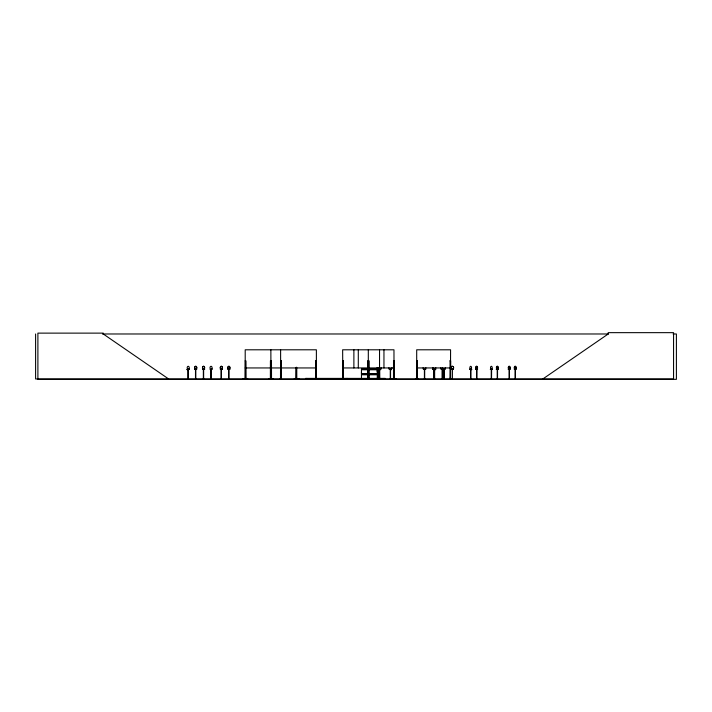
<?xml version="1.0" encoding="UTF-8"?>
<svg xmlns="http://www.w3.org/2000/svg" width="712" height="712" viewBox="0 0 712 712"><rect width="100%" height="100%" fill="white"/><g stroke="black" fill="none" stroke-linecap="round" stroke-linejoin="round"><path stroke-width="1.07" d="M368.718 373.925L361.474 373.925L361.482 371.842M377.271 371.842L377.271 369.75L368.941 369.75M339.366 378.624L346.166 378.597M365.025 378.953L371.833 378.873M242.81 378.873L247.625 378.588L242.783 378.918M247.598 378.615L242.81 378.615M268.469 378.909L273.435 378.909M415.416 378.909L417.837 378.597M279.834 378.918L281.285 378.49M279.878 378.615L281.089 378.597M281.062 378.909L281.178 360.824M368.941 374.761L377.28 374.761L377.28 378.784L361.447 378.953M368.772 378.793L368.745 360.824M542.847 378.962L608.208 333.981L608.208 332.655L673.561 332.655L673.561 378.962L35.6 378.962L35.6 333.981M368.282 378.303L368.611 378.962L368.611 378.303M368.282 378.962L368.478 360.824M271.067 378.303L271.228 378.962M271.032 378.962L271.032 360.824L270.427 360.824L270.382 378.962M342.81 378.962L342.65 349.797L393.967 349.797L394.021 378.962M102.421 333.981L608.546 333.981M673.062 333.981L676.4 333.981L676.4 379.345L37.896 379.345L37.896 333.127L103.258 333.127L103.258 333.981L168.611 378.962M270.872 360.824L271.468 360.824L271.521 378.962M245.204 360.824L245.809 360.824L245.863 378.962M271.468 360.824L271.352 378.962M315.701 378.962L315.728 360.824L316.377 360.824M417.357 360.824L416.698 360.824L416.858 378.962M450.002 360.824L450.66 360.824L450.607 378.962M245.204 367.944L316.377 367.944M342.65 367.944L393.967 367.944M416.698 367.944L450.58 367.944M361.474 368.914L368.718 368.914M368.941 368.914L377.28 368.914M361.411 369.208L377.342 369.208M189.294 369.323L187.114 369.421M196.761 369.323L194.652 369.421M377.155 369.323L380.769 369.608L377.191 369.421M423.284 369.323L425.812 369.421M432.798 369.323L435.655 369.421M450.999 369.323L453.526 369.421M469.617 369.323L471.602 369.421M514.251 369.323L516.156 369.421M189.294 369.421L186.909 369.608L189.223 369.323M204.691 369.421L202.511 369.421M212.229 369.421L210.049 369.421M222.447 369.421L220.266 369.421M229.985 369.421L227.804 369.421M361.411 369.466L380.769 369.421M389.268 369.421L391.547 369.421M432.798 369.421L435.762 369.608L432.834 369.323M441.04 369.421L445.169 369.421M469.617 369.421L471.834 369.608L469.697 369.323M475.607 369.421L477.592 369.421M490.274 369.421L492.259 369.421M496.264 369.421L498.249 369.421M508.181 369.421L510.166 369.421M391.547 369.608L389.277 369.323L391.538 369.608M368.718 369.75L361.474 369.75L361.474 373.925M368.941 373.925L377.28 373.925L377.28 369.75M361.411 374.209L377.342 374.209M361.411 374.468L377.342 374.468M368.718 374.761L361.474 374.761L361.474 378.784M245.142 378.303L245.871 378.303M270.364 378.303L271.53 378.303M280.501 378.303L281.285 378.303M296.032 378.303L296.753 378.303M393.469 378.303L394.199 378.303M416.627 378.303L417.419 378.303L417.419 378.962M450.732 378.303L449.94 378.303L449.833 378.926M294.296 378.597L299.084 378.624M315.656 378.49L317.027 378.962L315.87 378.873L315.772 360.824M391.742 378.597L396.531 378.624M449.486 378.962L451.978 378.918M315.87 378.624L317.071 378.624M361.482 378.668L377.271 378.668M279.878 378.873L281.08 378.873M449.575 378.918L451.933 378.873L449.503 378.588M515.452 369.323L515.426 378.962M515.105 369.421L515.141 378.962M509.463 369.323L509.427 378.962M509.116 369.421L509.151 378.962M497.546 369.323L497.519 378.962M497.198 369.421L497.234 378.962M491.636 369.323L491.52 378.962M491.244 369.608L491.244 378.962M476.969 369.323L476.862 378.962M476.551 369.421L476.577 378.962M470.899 369.323L470.863 378.962M470.552 369.421L470.588 378.962M452.405 369.608L452.405 378.962M450.482 378.962L450.58 349.797L416.698 349.797L416.698 378.962M450.162 378.303L450.18 378.962M450.082 360.824L450.02 378.962M444.155 369.608L444.155 378.962M443.87 369.608L443.87 378.962M442.446 369.608L442.446 378.962M442.161 369.608L442.161 378.962M434.64 369.608L434.64 378.962M434.356 369.608L434.356 378.962M434.204 369.608L434.204 378.962M433.92 369.608L433.92 378.962M424.69 369.608L424.69 378.962M424.405 369.608L424.405 378.962M417.268 360.824L417.339 378.962M417.196 378.303L417.179 378.962M394.11 378.962L394.137 360.824L393.531 360.824L393.487 378.962M393.798 378.303L393.896 378.962M393.7 360.824L393.647 378.962M390.55 369.608L390.55 378.962M390.265 369.608L390.265 378.962M385.254 378.962L385.254 378.401L305.537 378.401L305.537 378.962M383.955 349.797L383.955 367.944M383.928 378.401L383.928 378.962M379.683 369.421L379.772 378.962M379.541 349.797L379.541 367.944M378.125 367.81A1.513 1.513 0 0 0 379.63 369.323L379.576 369.421M379.487 369.608L379.487 378.962M378.49 369.323L378.562 378.962M378.277 369.608L378.277 378.962M368.967 378.962L368.914 360.824L367.873 360.824L367.819 378.962M368.309 349.797L368.309 378.962M368.042 360.824L367.988 378.962M358.296 349.797L358.296 367.944M353.882 349.797L353.882 367.944M346.388 378.401L346.388 378.962M343.3 378.962L343.246 360.824L342.65 360.824L342.881 378.962L342.917 378.303M343.086 360.824L343.086 378.962M342.579 378.303L342.579 378.962M316.404 378.962L316.377 349.797L245.204 349.797L245.204 378.962M316.333 360.824L316.333 378.962M306.801 378.401L306.801 378.962M296.699 367.374L296.673 378.962M296.53 367.374L296.584 378.962M296.432 378.303L296.45 378.962M296.254 367.374L296.21 378.962M296.094 367.374L296.041 378.962M281.285 378.962L281.222 360.824L280.572 360.824L280.501 378.962M280.617 349.797L280.617 378.962M270.872 349.797L270.916 378.962M270.765 378.303L270.791 378.962M270.596 360.824L270.542 378.962M245.64 360.824L245.693 378.962M245.444 378.303L245.542 378.962M245.373 360.824L245.32 378.962M228.935 369.608L228.935 378.962M228.65 369.608L228.65 378.962M221.396 369.608L221.396 378.962M221.112 369.608L221.112 378.962M211.179 369.608L211.179 378.962M210.894 369.608L210.894 378.962M203.641 369.608L203.641 378.962M203.356 369.608L203.356 378.962M195.782 369.608L195.782 378.962M195.497 369.608L195.497 378.962M188.244 369.608L188.244 378.962M187.959 369.608L187.959 378.962M379.113 369.127A1.513 1.406 -90 0 1 377.004 367.81M425.892 367.81A1.513 1.406 -90 0 1 424.486 369.323A1.513 1.406 -90 0 1 423.079 367.81M435.45 367.81A1.513 1.406 -90 0 1 435.406 368.202M435.263 368.567A1.513 1.406 -90 0 1 432.647 367.81M443.46 368.567A1.513 1.406 -90 0 1 440.844 367.81M435.842 367.81A1.513 1.406 -90 0 1 434.436 369.323A1.513 1.406 -90 0 1 433.038 367.81M445.356 367.81A1.513 1.406 -90 0 1 443.95 369.323A1.513 1.406 -90 0 1 442.553 367.81M381.142 367.81A1.513 1.513 0 0 1 379.63 369.323M391.92 367.81A1.513 1.513 0 0 1 390.407 369.323A1.513 1.513 0 0 1 388.894 367.81M268.486 378.597L273.426 378.624L268.495 378.588M347.652 378.962L347.652 378.401L347.643 378.962M453.188 368.887A1.513 1.406 -90 0 0 452.565 366.351A1.513 1.406 -90 0 0 450.838 368.202A1.513 1.406 -90 0 0 453.188 368.887A1.513 1.406 -90 0 0 452.61 366.351A1.513 1.406 -90 0 0 450.892 368.202A1.513 1.406 -90 0 0 453.241 368.887M491.965 368.887A1.513 0.854 -90 0 0 491.583 366.351A1.513 0.854 -90 0 0 490.532 368.202A1.513 0.854 -90 0 0 491.965 368.887M471.308 368.887A1.513 0.854 -90 0 0 470.926 366.351A1.513 0.854 -90 0 0 469.884 368.202A1.513 0.854 -90 0 0 471.308 368.887M509.756 368.887A1.513 0.854 -90 0 0 509.374 366.351A1.513 0.854 -90 0 0 508.323 368.202A1.513 0.854 -90 0 0 509.756 368.887M509.872 368.887A1.513 0.854 -90 0 0 509.489 366.351A1.513 0.854 -90 0 0 508.439 368.202A1.513 0.854 -90 0 0 509.872 368.887M515.746 368.887A1.513 0.854 -90 0 0 515.363 366.351A1.513 0.854 -90 0 0 514.322 368.202A1.513 0.854 -90 0 0 515.746 368.887M515.871 368.887A1.513 0.854 -90 0 0 515.479 366.351A1.513 0.854 -90 0 0 514.438 368.202A1.513 0.854 -90 0 0 515.871 368.887M477.191 368.887A1.513 0.854 -90 0 0 476.809 366.351A1.513 0.854 -90 0 0 475.758 368.202A1.513 0.854 -90 0 0 477.191 368.887M477.307 368.887A1.513 0.854 -90 0 0 476.924 366.351A1.513 0.854 -90 0 0 475.874 368.202A1.513 0.854 -90 0 0 477.307 368.887M497.839 368.887A1.513 0.854 -90 0 0 497.457 366.351A1.513 0.854 -90 0 0 496.415 368.202A1.513 0.854 -90 0 0 497.839 368.887M497.964 368.887A1.513 0.854 -90 0 0 497.581 366.351A1.513 0.854 -90 0 0 496.531 368.202A1.513 0.854 -90 0 0 497.964 368.887M204.522 368.567A1.513 1.05 -90 0 0 203.614 366.297A1.513 1.05 -90 0 0 202.706 368.567A1.513 1.05 -90 0 0 204.522 368.567M204.255 368.887A1.513 1.05 -90 0 0 203.783 366.351A1.513 1.05 -90 0 0 202.502 368.202A1.513 1.05 -90 0 0 204.255 368.887M211.962 368.567A1.513 1.05 -90 0 0 211.055 366.297A1.513 1.05 -90 0 0 210.147 368.567A1.513 1.05 -90 0 0 211.962 368.567M189.125 368.567A1.513 1.05 -90 0 0 188.217 366.297A1.513 1.05 -90 0 0 187.318 368.567A1.513 1.05 -90 0 0 189.125 368.567M229.656 368.887A1.513 1.05 -90 0 0 229.184 366.351A1.513 1.05 -90 0 0 227.902 368.202A1.513 1.05 -90 0 0 229.656 368.887M229.549 368.887A1.513 1.05 -90 0 0 229.086 366.351A1.513 1.05 -90 0 0 227.804 368.202A1.513 1.05 -90 0 0 229.549 368.887M196.494 368.887A1.513 1.05 -90 0 0 196.031 366.351A1.513 1.05 -90 0 0 194.75 368.202A1.513 1.05 -90 0 0 196.494 368.887M196.396 368.887A1.513 1.05 -90 0 0 195.925 366.351A1.513 1.05 -90 0 0 194.643 368.202A1.513 1.05 -90 0 0 196.396 368.887M222.278 368.567A1.513 1.05 -90 0 0 221.379 366.297A1.513 1.05 -90 0 0 220.471 368.567A1.513 1.05 -90 0 0 222.278 368.567M222.01 368.887A1.513 1.05 -90 0 0 221.548 366.351A1.513 1.05 -90 0 0 220.266 368.202A1.513 1.05 -90 0 0 222.01 368.887"/></g></svg>
